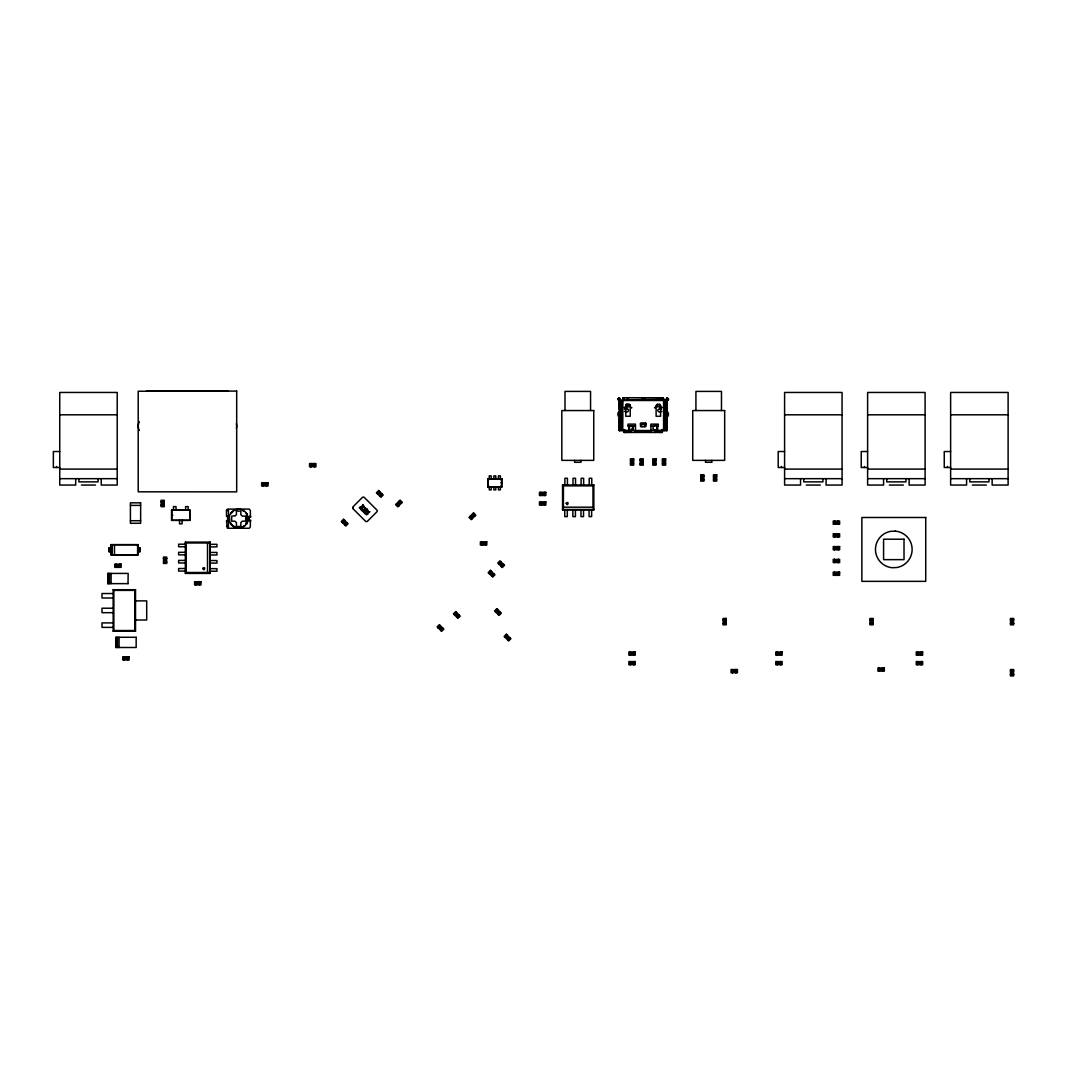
<?xml version="1.0" encoding="UTF-8"?>
<svg xmlns="http://www.w3.org/2000/svg" width="1067" height="1067" viewBox="0 0 1067 1067"><rect width="100%" height="100%" fill="white"/><g stroke="black" fill="none" stroke-linecap="round" stroke-linejoin="round"><path stroke-width="1.5" d="M619.233 418.971L619.233 430.521L667.128 430.521L667.128 400.498L668.662 399.231L667.395 397.791L665.208 400.498M621.141 400.498L618.913 397.751L617.726 399.258L619.233 400.498L667.128 400.498L667.128 409.501M619.394 427.253L619.353 430.521L619.233 419.051L619.233 430.521L619.353 400.498L619.394 403.459M667.128 400.498L667.115 409.421L666.315 404.94M667.115 419.024L666.648 430.521L667.128 418.971M619.287 409.381L619.233 400.498L619.487 409.381M667.102 419.064L667.008 430.521L667.008 400.498L666.542 409.381M666.355 423.986L666.542 419.091M399.125 504.064C398.404 501.517 398.524 504.264 399.632 503.517M653.844 463.278L654.538 463.318L653.778 463.358M870.912 622.821L872.232 622.875L871.005 623.075M1011.409 622.821L1012.183 622.901L1011.516 623.075M118.317 566.284C116.743 566.95 119.517 564.176 117.663 566.284M621.941 429.561L620.994 430.521L620.981 400.498M625.769 405.793C625.982 403.033 631.451 403.913 630.25 406.887L631.837 407.687L630.25 408.488L630.25 416.277L625.769 416.277L625.769 404.313M631.611 430.521L633.131 429.094L632.651 426.053M645.788 425.093L644.201 426.693M562.549 509.906L563.416 507.185L563.416 485.858L592.985 485.858L592.985 507.185L593.839 509.906L593.839 484.992L562.549 484.992L562.549 509.906L593.839 509.906M836.155 561.469L836.808 560.335L835.994 560.495M836.128 574.259C837.915 572.152 835.354 574.886 836.781 574.273M622.741 400.045L622.915 398.151L624.022 397.751L662.34 397.751L663.607 398.551M627.209 398.551L628.49 397.751L628.49 399.258M643.241 398.551L644.521 397.751L644.521 399.258M624.608 429.868C617.233 429.708 627.436 429.374 623.702 430.521M163.198 504.331L163.291 504.998M632.598 462.811L632.691 463.491M641.04 461.171L641.107 460.451M653.804 461.171L653.831 460.397M702.846 478.776L702.94 479.456M724.053 620.834L724.133 620.114M870.939 620.834L871.019 620.114M1011.449 620.834L1011.436 620.114M1012.596 673.57L1012.676 674.237M165.705 561.816L165.718 561.095M198.155 583.849C197.155 583.582 198.582 581.582 197.488 583.836M543.01 503.984C541.516 504.758 544.21 501.717 542.356 504.011M632.424 663.647C631.691 663.567 632.664 661.287 631.677 663.634M733.883 670.623C734.563 671.663 734.083 672.237 733.803 670.503M779.31 663.647C778.55 663.687 779.55 661.247 778.577 663.634M836.061 522.176C836.688 523.15 836.315 523.67 835.994 522.176M836.061 547.731C836.581 548.745 836.501 549.132 835.994 547.731M880.755 669.062C881.022 669.943 881.395 670.703 880.688 669.022M919.074 653.097C919.687 654.058 919.381 654.538 919.02 653.097M919.807 663.647C919.034 663.767 920.234 661.153 919.074 663.634M498.983 612.431L499.329 613.045L499.036 612.445M164.638 559.255L164.825 558.575L164.625 559.241M363.354 505.385L362.62 504.558M367.942 514.027L367.088 513.24M368.302 510.319L366.755 511.146M116.45 566.377L117.117 566.377M541.142 504.024L541.849 504.091M630.544 663.767L631.264 663.754M777.43 663.767L778.15 663.754M837.982 560.415L837.235 560.348M834.914 574.353L835.621 574.339M917.94 663.767L918.647 663.754M165.598 559.895C166.332 561.442 163.598 558.735 165.625 560.548M632.598 461.611C632.438 462.731 630.21 461.077 632.598 462.264M641.187 462.398C641.267 461.251 643.521 462.825 641.107 461.678M126.946 657.899L127.56 658.886L127.04 657.819M397.711 503.957L398.471 504.731M471.121 516.588L471.921 517.495M246.384 524.177L247.544 521.99M367.541 511.84L366.675 511.04M379.759 494.568C379.265 493.794 381.506 493.047 379.212 494.061M456.783 615.659C456.183 614.672 458.61 614.325 456.236 615.152M491.5 574.326C491.06 573.739 493.301 572.832 490.98 573.899M497.929 612.685C497.275 612.031 499.836 611.204 497.369 612.218M630.504 430.521L632.971 429.561M622.915 398.151L622.741 430.521M622.781 399.845L662.34 399.258L663.607 400.045M617.833 399.338L619.047 397.871M617.98 399.471L619.207 397.991M618.18 399.645L619.407 398.164M618.42 399.832L619.647 398.364M618.673 400.045L619.9 398.578M360.659 507.879C361.62 505.398 358.045 509.146 360.459 508.079M361.139 508.759C360.393 511.413 363.887 506.958 360.926 508.799C360.179 511.613 364.22 507.332 361.26 508.452M363.313 510.533C363.74 507.759 360.699 512.827 363.527 510.493C364.167 507.719 360.499 511.84 363.113 510.733M365.114 512.734L364.927 513.587L365.768 513.387M365.968 513.187C361.46 512.347 368.755 515.361 365.247 512.44M247.571 519.749L246.624 520.469A1.961 1.961 0 0 0 246.624 516.761L247.571 517.482M230.872 513.16L232.566 511.333M487.779 487.019L487.779 478.723L501.823 478.723L501.823 487.019L487.779 487.019L488.739 485.978M500.85 479.75L501.823 478.723M111.008 554.893L138.03 554.893L138.03 544.677L111.008 544.677L111.008 554.893L138.03 554.893M111.008 544.677L138.03 544.677M171.547 520.336L190.073 520.336L190.073 510.106L171.547 510.106L171.547 520.336L190.073 520.336M171.547 510.106L190.073 510.106M135.522 631.211L134.842 630.53L134.842 590.384L135.522 589.704L113.169 589.704L113.169 631.211L135.522 631.211L135.522 589.704M113.169 631.211L113.862 630.53L113.862 590.384L113.169 589.704M209.332 543.036L210.239 542.116L185.338 542.116L185.338 573.419L210.239 573.419L210.239 542.116M185.338 573.419L186.245 572.499L209.332 572.499L210.239 573.419M342.187 522.417L344.454 520.163M342.414 522.643L344.681 520.389M362.94 505.051L361.78 506.211M345.921 523.123L345.148 523.897M344.908 525.124L347.162 522.87M377.318 493.674L379.572 491.42M378.625 493.474L379.332 492.647M365.528 509.986L366.701 508.812M379.799 496.155L382.066 493.901M380.025 496.382L382.293 494.128M367.501 513.747L366.341 514.908M398.671 505.891L401.379 503.184M398.965 505.745L397.831 506.865L395.577 504.611L400.085 500.09L402.352 502.357L401.152 503.411M491.34 571.245L489.086 573.513L491.86 576.153L494.048 573.953L491.273 571.312M498.662 563.923L500.916 561.669M498.956 564.083L497.755 563.029L500.01 560.762L501.077 561.962M490.313 573.246L490.873 572.259L490.38 573.312M499.903 563.669L500.81 562.869L499.956 563.723M500.436 564.323L501.663 563.709L501.037 564.763M437.99 627.796L440.244 625.529M438.284 627.943L437.083 626.889L439.351 624.635L443.859 629.143L441.605 631.397L440.538 630.21M501.143 566.417L502.277 567.537L504.531 565.283L503.397 564.15M439.884 628.183C439.884 629.263 442.365 627.036 439.884 628.183M501.37 566.63L503.624 564.376M454.342 614.765L456.596 612.511M455.582 614.499L456.343 613.725M440.698 630.504L442.952 628.236M457.049 617.473L459.303 615.219M592.932 485.898L593.839 484.992M495.461 611.831L497.729 609.564M496.702 611.564L497.622 610.764L496.769 611.631M498.182 614.539L500.436 612.271M505.051 637.372L507.305 635.118M506.292 637.106L507.198 636.319L506.345 637.172M507.759 640.08L510.013 637.826M836.728 560.428L836.075 561.335M633.558 663.661L633.331 663.02L633.278 663.701M226.497 510.773L228.458 510.279L228.458 516.335L226.497 516.335L226.497 510.093L227.498 509.092L249.331 509.092L250.358 510.573L250.358 516.761L248.584 516.761L248.584 520.616L250.358 520.616L250.358 526.778L249.318 528.245L227.378 528.245L226.497 520.803L228.458 520.803L228.458 526.858L226.497 526.351M266.323 484.952L266.243 483.644L266.15 484.885M119.397 566.297L119.557 565.163L119.264 566.404M199.262 583.929L199.062 583.182L199.089 583.876M777.51 653.017L777.683 653.684L777.563 652.911M630.93 662.474L630.837 663.674M777.816 662.474L777.723 663.674M918.314 662.474L918.234 663.674M263.629 483.764L263.629 484.858M116.743 565.19L116.743 566.284M541.436 493.354L541.436 494.434M541.436 502.93L541.436 504.024M482.364 542.903L482.364 543.997M124.719 657.792L124.719 658.886M837.648 523.19L837.648 522.11M835.208 534.86L835.208 535.954M837.648 548.745L837.568 547.651M837.648 561.509L837.648 560.428M835.208 573.179L835.208 574.273M735.47 671.677L735.39 670.583M882.356 670.076L882.356 668.996M196.942 583.929L196.275 583.929M653.911 462.411C654.164 461.184 656.245 462.931 653.884 461.678M1011.556 621.994C1011.623 621.194 1014.037 622.354 1011.529 621.327M544.05 504.131L544.183 502.85L544.037 504.037M484.978 544.103L485.032 543.316L484.885 544.023M835.128 522.07L835.048 522.083M835.034 547.544L835.088 548.318L835.128 547.624M918.06 652.911L918.113 653.684L918.14 652.991M879.741 668.889L879.808 670.209L879.822 668.956M365.581 510.039L366.835 509.706L366.181 508.906L366.915 509.813L365.341 509.986L366.955 508.892M207.518 542.983L209.812 542.556L209.812 572.979L207.518 572.552L207.518 542.983L186.205 542.983L185.338 542.116M619.54 411.355C617.3 411.795 617.3 416.677 619.54 417.104M666.808 417.104C669.049 416.677 669.049 411.795 666.808 411.355M472.388 515.748L472.574 516.962L472.441 515.668M657.392 404.313L656.112 406.887L654.511 407.687L656.112 408.488L656.112 416.277L660.58 416.277L660.58 408.488L662.154 407.487L660.58 406.887L659.793 404.433L657.392 404.313L656.112 406.274L656.658 404.58L657.392 405.167C658.739 403.593 661.193 407.087 660.54 405.42L659.299 404.313M174.668 391.136L146.566 391.096L228.311 391.096L146.566 391.096M625.769 406.82L630.25 406.82M656.112 406.82L660.58 406.82M625.769 406.887L624.182 407.687L625.769 408.488M624.835 409.381C630.13 407.06 629.61 413.956 624.528 411.355M661.82 411.355C657.392 414.023 655.858 407.567 660.886 409.381L660.886 406.42M59.739 414.81L117.21 414.81M784.592 414.81L842.063 414.81M867.618 414.81L925.089 414.81M950.63 414.81L1008.115 414.81M640.56 423.506L645.788 423.506M640.56 423.812L645.788 423.812M640.56 424.079L645.788 424.079M645.788 424.279L640.56 424.413L645.788 424.453M635.452 432.442L635.452 424.132L628.036 424.132L628.036 426.053L635.452 425.92M650.91 425.92L658.312 425.92L658.312 424.132L650.91 424.132L650.91 432.442M628.036 426.053L632.918 426.133M658.312 426.053C653.578 422.785 650.99 428.881 654.738 430.521M631.931 426.24L633.104 426.373M632.064 426.52L633.158 426.52M632.077 426.693L633.184 426.693M632.077 428.601L633.184 428.601M632.024 429.094L633.131 429.094M653.391 429.561L655.845 430.521M661.7 429.561L665.368 430.521L665.368 400.498M631.624 429.961L632.718 429.961M653.631 429.961L654.738 429.961M661.74 429.868L664.408 429.561M621.728 430.161L624.542 430.014M661.807 430.014L664.621 430.161M621.581 430.321L624.288 430.321M631.291 430.268L632.398 430.268M653.964 430.268L655.058 430.268M664.781 430.321L662.66 430.521M635.452 431.015L650.91 431.015M635.452 431.481L650.91 431.481M624.022 431.868L630.877 431.868M635.452 431.868L650.91 431.868M655.471 431.868L662.34 431.868M624.022 432.175L630.877 432.175M635.452 432.175L650.91 432.175M655.471 432.175L662.34 432.175M59.739 451.528L53.35 451.528L53.35 467.493L59.739 467.493M784.592 451.528L778.203 451.528L778.203 467.493L784.592 467.493M867.618 451.528L861.229 451.528L861.229 467.493L867.618 467.493M950.63 451.528L944.255 451.528L944.255 467.493L950.63 467.493M630.464 460.05L633.665 460.05M640.053 460.05L643.241 460.05L643.148 463.892L640.053 463.892M652.817 460.05L656.018 460.05M662.394 460.05L665.595 460.05M640.147 460.37L640.053 458.783L643.241 458.783L643.241 460.37M641.107 460.744L642.201 460.744M653.884 460.744L654.965 460.744M640.147 463.571L640.053 465.159L643.241 465.159L643.241 463.571M630.464 463.892L633.665 463.892M652.817 463.892L656.018 463.892M662.394 463.892L665.595 463.892M310.83 466.666L314.658 466.666M59.739 469.093L117.21 469.093M784.592 469.093L842.063 469.093M867.618 469.093L925.089 469.093M950.63 469.093L1008.115 469.093M700.712 476.015L703.913 476.015M713.49 476.015L716.677 476.015M700.806 476.335L700.712 474.748L703.913 474.748L703.913 481.124L700.712 481.124L700.806 479.536M702.82 477.576C702.913 478.349 700.405 477.282 702.806 478.323M59.739 478.67L117.21 478.67M784.592 478.67L842.063 478.67M867.618 478.67L925.089 478.67M950.63 478.67L1008.115 478.67M700.712 479.857L703.913 479.857M713.49 479.857L716.677 479.857M500.85 482.871L501.823 482.871M81.465 485.058L95.483 485.058M806.319 485.058L820.336 485.058M889.344 485.058L903.362 485.058M972.37 485.058L986.375 485.058M161.064 501.57L164.265 501.57L164.171 505.398L161.064 505.398M161.157 501.89L161.064 500.29L164.265 500.29L164.265 501.89M163.198 503.784C160.877 502.437 162.971 504.518 163.171 503.117M161.157 505.078L161.064 506.678L164.265 506.678L164.265 505.078M130.414 505.398L140.631 505.398M563.416 507.185L592.985 507.185M562.976 509.466L593.412 509.466M171.547 515.214L172.827 515.214M250.358 515.534L250.758 517.188L248.904 517.188L248.904 520.216L250.758 520.216L250.358 521.71M130.414 520.723L140.631 520.723M834.514 521.136L838.342 521.136M834.514 536.914L838.342 536.914M185.338 544.197L178.629 544.197L178.629 546.744L185.338 546.744M210.239 544.317L216.948 544.317L216.948 546.878L210.239 546.878M111.008 547.864L108.781 547.864L108.781 551.706L111.008 551.706M138.03 547.864L140.257 547.864L140.257 551.706L138.03 551.706M139.177 549.785L140.257 549.785M185.338 552.306L178.629 552.306L178.629 554.867L185.338 554.867M210.239 552.439L216.948 552.439L216.948 554.987L210.239 554.987M166.692 558.334L163.491 558.334L163.584 562.176L166.692 562.176M163.491 558.655L163.491 557.067L166.692 557.067L166.599 558.655M834.514 559.455L838.342 559.455M185.338 560.415L178.629 560.415L178.629 562.976L185.338 562.976M210.239 560.548L216.948 560.548L216.948 563.096L210.239 563.096M165.625 561.482L164.531 561.482M163.491 561.856L163.491 563.456L166.692 563.456L166.599 561.856M834.834 562.562L833.234 562.562L833.234 559.361L834.834 559.455M838.022 562.562L839.622 562.562L839.622 559.361L838.022 559.455M185.338 568.524L178.629 568.524L178.629 571.085L185.338 571.085M210.239 568.658L216.948 568.658L216.948 571.205L210.239 571.205M128.173 583.636L107.74 583.636L107.74 573.419L128.173 573.419L128.013 583.636M113.862 590.384L134.842 590.384M113.169 593.532L101.992 593.532L101.992 598L113.169 598M135.522 600.881L146.699 600.881L146.699 620.02L135.522 620.02M113.169 608.217L101.992 608.217L101.992 612.685L113.169 612.685M723.066 619.714L726.267 619.714M869.952 619.714L873.153 619.714L873.059 623.541L869.952 623.541M1013.65 619.714L1010.462 619.714L1010.556 623.541L1013.65 623.541M870.058 620.034L869.952 618.433L873.153 618.433L873.153 620.034M1010.462 620.034L1010.462 618.433L1013.65 618.433L1013.557 620.034M724.133 620.487L725.227 620.407M871.019 620.487L872.112 620.407M1011.516 620.407L1012.61 620.407M724.133 621.994C724.44 621.167 726.494 622.408 724.133 621.327M871.019 621.994C871.312 621.207 873.38 622.381 871.019 621.327M113.169 622.901L101.992 622.901L101.992 627.383L113.169 627.383M870.058 623.221L869.952 624.822L873.153 624.822L873.153 623.221M1010.462 623.221L1010.462 624.822L1013.65 624.822L1013.557 623.221M723.066 623.541L726.267 623.541M113.862 630.53L134.842 630.53M630.144 661.633L633.985 661.633M777.029 661.633L780.871 661.633M917.54 661.633L921.368 661.633M630.464 664.741L628.876 664.741L628.876 661.54L630.464 661.633M633.665 664.741L635.252 664.741L635.252 661.54L633.665 661.633M777.35 664.741L775.762 664.741L775.762 661.54L777.35 661.633M780.551 664.741L782.138 664.741L782.138 661.54L780.551 661.633M917.86 664.741L916.26 664.741L916.26 661.54L917.86 661.633M921.048 664.741L922.648 664.741L922.648 661.54L921.048 661.633M1013.65 670.81L1010.462 670.81L1010.542 674.637L1013.65 674.637M1010.462 671.13L1010.462 669.529L1013.65 669.529L1013.557 671.13M1012.596 672.357C1013.237 673.77 1010.489 671.25 1012.583 673.024M1012.596 673.944L1011.503 673.944M1010.462 674.317L1010.462 675.918L1013.65 675.918L1013.557 674.317M642.161 426.693L640.56 425.093M498.556 613.538L499.303 612.965L498.529 613.418M836.808 534.9L836.048 535.914L836.848 534.954M836.808 573.219L836.101 573.392L836.848 573.272M543.036 493.381L542.276 494.394L543.076 493.447M380.332 495.341L381.306 494.474L380.319 495.221M508.052 639.04L508.519 638.399L508.052 638.92M562.549 484.992L563.456 485.898M472.628 513.774L474.895 516.028M469.92 516.481L472.174 518.735M500.85 561.735L503.571 564.443M498.729 563.856L501.437 566.564M399.191 500.997L401.445 503.251M396.484 503.704L398.738 505.971M438.057 627.729L440.764 630.437M500.85 485.978L501.823 487.019M487.779 478.723L488.739 479.75M667.142 397.991L668.369 399.471M666.942 398.164L668.169 399.645M666.702 398.364L667.929 399.832M666.448 398.578L667.675 400.045M245.957 512.6L247.277 514.707M246.624 514.627L247.584 519.522L245.957 523.884A8.989 8.989 0 0 0 247.504 517.175M659.139 398.551L657.859 397.751L657.859 399.258M643.108 398.551L641.841 397.751L641.841 399.258M619.287 419.091L619.353 430.521M1013.557 619.714L1013.557 623.541M1013.557 670.81L1013.557 674.637M992.15 478.67L992.15 485.058L1008.115 485.058L1008.115 392.456L950.63 392.456L950.63 485.058L966.595 485.058L966.595 478.67M988.949 478.67L988.949 481.871L969.796 481.871L969.796 478.67M947.443 466.426L947.443 467.493M921.368 651.964L921.368 655.165M921.368 661.54L921.368 664.741L917.54 664.648L917.54 661.54M917.54 651.964L917.54 655.165M909.124 478.67L909.124 485.058L925.089 485.058L925.089 392.456L867.618 392.456L867.618 485.058L883.583 485.058L883.583 478.67M905.936 478.67L905.936 481.871L886.77 481.871L886.77 478.67M883.049 667.929L883.049 671.13M879.221 667.929L879.221 671.13M870.058 619.714L870.058 623.541M864.417 466.426L864.417 467.493M838.342 521.043L838.342 524.244M838.342 533.82L838.342 537.008M838.342 546.584L838.342 549.785M838.342 559.361L838.342 562.562L834.514 562.469L834.514 559.361M838.342 572.139L838.342 575.326M838.022 521.136L839.622 521.043L839.622 524.244L833.234 524.244L833.234 521.043L834.834 521.136M838.022 536.914L839.622 537.008L839.622 533.82L833.234 533.82L833.234 537.008L834.834 536.914M834.514 521.043L834.514 524.244M834.514 533.82L834.514 537.008M834.514 546.584L834.514 549.785M834.514 572.139L834.514 575.326M826.098 478.67L826.098 485.058L842.063 485.058L842.063 392.456L784.592 392.456L784.592 485.058L800.557 485.058L800.557 478.67M822.91 478.67L822.91 481.871L803.744 481.871L803.744 478.67M781.391 466.426L781.391 467.493M780.871 651.964L780.871 655.165M780.871 661.54L780.871 664.741L777.029 664.648L777.029 661.54M780.177 653.031L780.084 654.231L780.084 653.031M777.029 651.964L777.029 655.165M736.163 672.717L736.163 669.529L732.335 669.623L732.335 672.717M735.843 672.717L735.843 669.529L737.444 669.529L737.444 672.717L731.055 672.717L731.055 669.529L732.656 669.529L732.656 672.717M721.479 410.555L721.479 391.402L695.924 391.402L695.924 410.555M711.889 460.37L711.889 462.291L705.514 462.291L705.514 460.37M700.806 476.015L700.806 479.857M666.648 400.498L666.648 430.521M666.101 400.498L666.101 430.521M664.528 400.498L664.528 430.521M663.567 398.351L663.607 430.521M663.234 397.991L663.447 399.658M662.98 397.858L662.98 399.365M662.66 397.791L662.66 399.285M662.34 397.751L662.34 399.258M662.34 430.521L662.34 432.442L624.022 432.442L624.022 430.521M661.86 430.521L661.86 432.442M661.313 430.521L661.313 432.442M660.58 430.521L660.58 432.442M660.553 406.42L660.553 409.381M660.166 406.42L660.166 409.381M659.753 406.42L659.753 409.381M659.726 430.521L659.726 432.442M658.819 430.521L658.819 432.442M657.592 426.053L657.592 430.521M657.325 426.053L657.325 430.521M657.085 426.053L657.085 430.521M656.859 426.053L656.859 430.521M655.471 431.481L655.471 432.442M655.325 430.521L655.325 432.442M640.147 460.05L640.147 463.892M633.985 651.964L633.985 655.165M633.985 661.54L633.985 664.741L630.144 664.648L630.144 661.54M633.291 653.031L633.198 654.231L633.198 653.031M631.024 430.521L631.024 432.442M630.877 431.481L630.877 432.442M630.144 651.964L630.144 655.165M629.49 426.053L629.49 430.521M629.263 426.053L629.263 430.521M629.023 426.053L629.023 430.521M628.97 404.313L630.25 406.274L629.703 404.593L628.97 405.167C626.422 404.126 625.062 407.434 625.916 405.113L626.809 404.34L627.049 405.167L627.049 404.313M628.756 426.053L628.756 430.521M627.529 430.521L627.529 432.442M626.596 406.42L626.596 409.381M626.622 430.521L626.622 432.442M626.182 406.42L626.182 409.381M625.769 430.521L625.769 432.442M625.462 406.42L625.462 409.381M625.049 430.521L625.049 432.442M624.488 430.521L624.488 432.442M624.142 430.521L624.142 432.442M624.022 397.751L624.022 399.258M623.688 397.791L623.688 399.285M623.381 397.858L623.381 399.365M623.115 397.991L623.115 399.485M621.834 400.498L621.834 430.521M620.26 400.498L620.26 430.521M619.7 400.498L619.7 430.521M591.772 484.992L591.772 478.283L589.211 478.283L589.211 484.992M591.638 509.906L591.638 516.601L589.077 516.601L589.077 509.906M590.558 410.555L590.558 391.402L565.003 391.402L565.003 410.555M583.649 484.992L583.649 478.283L581.102 478.283L581.102 484.992M583.529 509.906L583.529 516.601L580.968 516.601L580.968 509.906M580.968 460.37L580.968 462.291L574.593 462.291L574.593 460.37M575.54 484.992L575.54 478.283L572.992 478.283L572.992 484.992M575.42 509.906L575.42 516.601L572.859 516.601L572.859 509.906M567.431 484.992L567.431 478.283L564.883 478.283L564.883 484.992M567.311 509.906L567.311 516.601L564.75 516.601L564.75 509.906M544.57 492.3L544.57 495.501M544.57 501.89L544.57 505.078M540.742 492.3L540.742 495.501M540.742 501.89L540.742 505.078M500.37 478.723L500.37 475.869L498.422 475.869L498.422 478.723M500.37 487.019L500.37 489.873L498.422 489.873L498.422 487.019M495.768 478.723L495.768 475.869L493.834 475.869L493.834 478.723M495.768 487.019L495.768 489.873L493.834 489.873L493.834 487.019M491.167 478.723L491.167 475.869L489.233 475.869L489.233 478.723M491.167 487.019L491.167 489.873L489.233 489.873L489.233 487.019M485.498 541.863L485.498 545.064M481.67 541.863L481.67 545.064M314.658 463.571L314.658 466.759M314.338 463.571L314.338 466.759L315.939 466.759L315.939 463.571L309.55 463.571L309.55 466.759L311.151 466.759L311.151 463.571M310.83 463.571L310.83 466.759M266.763 482.724L266.763 485.925M262.935 482.724L262.935 485.925M246.624 513.654L246.624 523.737M227.578 516.335L227.578 520.803M199.702 581.715L199.702 584.903M196.648 583.849L196.648 582.635L196.568 583.849M195.875 581.715L195.875 584.903M189.766 510.413L189.766 520.029M188.152 510.106L188.152 506.598L185.605 506.598L185.605 510.106M186.205 542.983L186.205 572.552M182.084 520.336L182.084 523.844L179.536 523.844L179.536 520.336M176.015 510.106L176.015 506.598L173.468 506.598L173.468 510.106M171.854 510.413L171.854 520.029M166.599 558.334L166.599 562.176M161.157 501.57L161.157 505.398M139.63 547.864L139.63 551.706M137.603 545.104L137.603 554.467M127.867 656.752L127.867 659.953M127.547 656.752L127.547 659.953M124.346 656.752L124.346 659.953M124.025 656.752L124.025 659.953M119.877 564.15L119.877 567.351M119.077 637.279L119.077 647.496M117.477 637.279L117.477 647.496M116.263 637.279L116.263 647.496M116.05 564.15L116.05 567.351M114.489 545.104L114.489 554.467M112.275 545.104L112.275 554.467M111.435 545.104L111.435 554.467M111.101 573.419L111.101 583.636M110.368 547.864L110.368 551.706M109.421 547.864L109.421 551.706M109.501 573.419L109.501 583.636M108.274 573.419L108.274 583.636M107.994 573.419L107.994 583.636M101.245 478.67L101.245 485.058L117.21 485.058L117.21 392.456L59.739 392.456L59.739 485.058L75.704 485.058L75.704 478.67M98.057 478.67L98.057 481.871L78.891 481.871L78.891 478.67M56.538 466.426L56.538 467.493M244.356 525.604A8.989 8.989 0 0 1 240.128 527.538M235.487 527.098A8.989 8.989 0 0 1 230.445 522.417M229.765 520.176A8.989 8.989 0 0 1 229.672 517.828M231.299 513.454A8.989 8.989 0 0 1 232.899 511.733M234.887 510.493A8.989 8.989 0 0 1 237.127 509.799M241.769 510.239A8.989 8.989 0 0 1 243.836 511.333M236.34 423.719A8.683 8.683 0 0 1 236.434 428.214M139.364 430.454A8.683 8.683 0 0 1 139.364 421.772M162.544 502.144L163.304 502.29L162.544 502.144M365.141 508.599C363.14 509.706 365.861 506.518 365.141 508.599M631.944 460.624L632.704 460.784L631.944 460.624M641.774 463.238L641.68 463.251M663.874 460.624L664.634 460.784L663.874 460.624M702.193 476.589L702.873 476.962L702.286 476.562M714.957 476.589L715.73 476.749L714.957 476.589M724.786 622.901L724.013 622.928L724.786 622.901M1011.929 671.383L1012.57 671.81L1012.023 671.356M362.767 507.132C363.34 508.105 365.407 505.598 363.38 506.265A1.774 1.774 0 0 0 362.887 506.812L362.767 507.132M343.547 521.403L344.401 521.643L343.574 521.31M441.618 629.143C439.764 630.384 443.005 627.356 441.618 629.143M457.956 616.112C456.022 617.233 459.384 614.552 457.956 616.112M492.701 574.86L492.621 574.86M502.277 565.283C500.463 566.537 503.584 563.523 502.277 565.283M399.351 502.33L400.405 502.957L399.351 502.33M472.801 515.108L472.761 515.241M343.147 521.87L343.654 522.323L343.187 521.75M353.11 507.772L352.817 508.532L365.794 521.51L367.208 521.51L377.171 511.546L377.171 510.306L364.007 497.142L362.673 497.142L352.817 506.998L353.11 507.772M344.121 522.75C344.548 524.07 344.388 520.883 345.268 522.47L344.041 522.897M508.079 637.426C506.278 637.639 508.172 638.84 506.945 637.759L508.172 637.426M364.834 507.825L365.688 508.119L364.861 507.745M162.064 502.104L161.984 502.237M631.464 460.584L631.464 460.584M663.394 460.584L663.314 460.717M701.713 476.549L701.726 476.496M714.49 476.549L714.503 476.496M1012.65 622.955L1012.65 623.008M1011.463 671.343L1011.463 671.343M165.665 558.948L165.025 558.761L165.665 558.948M369.715 511.813C367.061 514.574 368.849 510.64 369.715 511.813M641.08 463.185L641.774 463.558L641.107 463.105M126.386 658.032C126.426 660.566 125.186 656.792 126.386 658.032M265.296 484.005L264.469 484.952L265.296 484.005M313.191 464.839L312.364 465.786L313.191 465.786L312.458 464.652L313.191 464.839M484.031 543.143C483.911 545.757 482.871 541.809 484.018 543.196M631.624 653.831C633.211 655.111 630.65 652.337 632.358 653.031L631.717 653.804M778.51 653.831C779.577 655.178 778.657 651.297 778.603 653.804M164.505 560.135L164.505 560.135M362.887 507.158L363.794 507.052L362.887 507.158M663.407 461.851C663.114 462.571 664.914 460.531 664.528 462.264L663.447 461.744M714.49 477.816C714.156 478.376 716.144 476.642 715.624 478.229L714.503 477.763M1011.463 672.61L1011.503 672.503M314.485 465.425C313.711 466.519 314.125 463.105 314.405 465.425M630.33 653.217L631.171 653.084L630.357 653.151M630.464 653.871L631.104 654.058L630.477 653.831M732.642 671.436L733.336 670.61L732.642 671.436M777.35 653.871L777.99 654.058L777.363 653.831M780.564 662.78L779.924 663.701L780.551 662.74M834.821 522.95L835.474 523.137L834.741 523.057M834.821 548.505L835.474 548.678L834.834 548.451M834.701 560.615C835.194 563.043 835.381 559.815 834.781 560.642M838.035 535.06L838.142 535.821L838.035 535.007M838.035 573.379L838.035 573.326M838.169 573.993L837.342 574.246L838.088 573.993M917.847 653.871L918.5 654.058L917.86 653.831M921.061 662.78L921.154 663.554L921.048 662.74M202.783 568.391C204.17 572.699 206.144 565.337 202.783 568.391M566.19 503.237C567.577 507.559 569.551 500.196 566.19 503.237M264.523 483.898L264.629 483.738M542.329 503.05L542.369 502.97M359.432 507.799C360.526 510.213 361.806 504.771 359.432 507.799M363.407 511.773C364.234 514.241 366.101 508.906 363.5 511.573C364.074 514.014 365.808 509.106 363.527 511.827M664.541 462.771L664.581 463.545L664.581 462.758M715.637 478.736L715.664 479.51L715.637 478.736M543.023 494.368L542.356 494.434L543.063 494.354M836.795 535.874L836.128 535.954L836.835 535.861M921.101 663.461L920.341 663.621L921.074 663.514M311.177 464.638L311.524 465.705L311.217 464.612M921.021 654.071L920.594 653.031L921.008 654.098M439.711 626.542L439.231 627.529L439.711 626.542M543.556 494.354L544.33 494.381L543.556 494.354M837.328 535.861L838.102 535.887L837.328 535.861M124.386 658.899L125.159 658.926L124.426 658.886M263.282 484.871L264.056 484.898L263.336 484.858M311.191 465.719L311.964 465.745L311.231 465.705M482.017 544.01L482.791 544.037L482.071 543.997M541.089 494.448L541.863 494.488L541.142 494.434M633.638 652.977L632.864 653.017L633.638 652.977M735.817 670.543L735.043 670.583L735.817 670.543M780.524 652.977L779.75 653.017L780.524 652.977M837.995 522.056L837.222 522.056L837.995 522.056M834.874 535.967L835.634 535.994L834.914 535.954M837.995 547.611L837.235 547.571L837.982 547.638M882.702 668.942L881.916 668.942L882.702 668.942M921.021 652.977L920.247 652.951L921.008 653.017M162.211 505.011L163.198 504.624L162.197 505.038M631.597 463.505L632.598 463.198L631.517 463.505M663.541 463.505L664.528 463.105L663.527 463.478M701.859 479.47L702.846 479.07L701.846 479.496M714.623 479.47L715.624 479.163L714.543 479.47M235.153 515.721L231.699 516.161L231.699 521.176L234.833 521.176L236.421 522.63L236.421 526.511L240.835 526.511L240.835 522.617L242.409 521.149L245.703 521.149L245.703 516.135L242.409 516.135L240.835 514.721L240.835 511.106L236.421 511.106L236.421 514.721L235.153 515.721M343.547 519.256L341.293 521.51L345.801 526.031L348.069 523.764L343.547 519.256M378.678 490.513L376.411 492.767L380.932 497.289L383.186 495.035L378.678 490.513M473.535 512.867L469.013 517.388L471.281 519.642L475.789 515.121L473.535 512.867M490.433 570.352L488.179 572.606L489.313 573.726L491.567 571.472L490.433 570.352M455.689 611.604L453.435 613.858L457.956 618.38L460.21 616.112L455.689 611.604M493.821 573.726L491.567 575.993L492.687 577.114L494.955 574.86L493.821 573.726M496.822 608.67L494.568 610.924L499.076 615.432L501.343 613.178L496.822 608.67M506.398 634.211L504.144 636.466L508.666 640.987L510.92 638.72L506.398 634.211M895.373 531.126L890.585 531.353A18.366 18.366 0 0 0 892.225 567.724L897.014 567.497A18.366 18.366 0 0 0 895.373 531.126M236.687 391.082L138.203 391.242L138.203 491.82L236.687 491.86L236.687 391.082M593.745 410.555L561.816 410.555L561.816 460.37L593.745 460.37L593.745 410.555M724.666 410.555L692.736 410.555L692.736 460.37L724.666 460.37L724.666 410.555M645.788 423.172L640.56 423.172L640.56 426.693L645.788 426.693L645.788 423.172M633.665 458.783L630.464 458.783L630.464 465.159L633.665 465.159L633.665 458.783M656.018 458.783L652.817 458.783L652.817 465.159L656.018 465.159L656.018 458.783M665.595 458.783L662.394 458.783L662.394 465.159L665.595 465.159L665.595 458.783M716.677 474.748L713.49 474.748L713.49 481.124L716.677 481.124L716.677 474.748M501.583 478.963L488.006 478.963L488.006 486.779L501.583 486.779L501.583 478.963M268.044 482.724L261.655 482.724L261.655 485.925L268.044 485.925L268.044 482.724M545.851 492.3L539.462 492.3L539.462 495.501L545.851 495.501L545.851 492.3M545.851 501.89L539.462 501.89L539.462 505.078L545.851 505.078L545.851 501.89M140.631 502.837L130.414 502.837L130.414 523.283L140.631 523.283L140.631 502.837M925.729 517.495L861.869 517.495L861.869 581.355L925.729 581.355L925.729 517.495M904.016 539.208L883.583 539.208L883.583 559.642L904.016 559.642L904.016 539.208M486.779 541.863L480.39 541.863L480.39 545.064L486.779 545.064L486.779 541.863M839.622 546.584L833.234 546.584L833.234 549.785L839.622 549.785L839.622 546.584M121.158 564.15L114.769 564.15L114.769 567.351L121.158 567.351L121.158 564.15M839.622 572.139L833.234 572.139L833.234 575.326L839.622 575.326L839.622 572.139M200.983 581.715L194.594 581.715L194.594 584.903L200.983 584.903L200.983 581.715M726.267 618.433L723.066 618.433L723.066 624.822L726.267 624.822L726.267 618.433M136.163 637.279L115.729 637.279L115.729 647.496L136.163 647.496L136.163 637.279M635.252 651.964L628.876 651.964L628.876 655.165L635.252 655.165L635.252 651.964M782.138 651.964L775.762 651.964L775.762 655.165L782.138 655.165L782.138 651.964M922.648 651.964L916.26 651.964L916.26 655.165L922.648 655.165L922.648 651.964M129.134 656.752L122.745 656.752L122.745 659.953L129.134 659.953L129.134 656.752M884.33 667.929L877.941 667.929L877.941 671.13L884.33 671.13L884.33 667.929M667.088 409.395L667.008 400.498L667.062 409.381M233.113 526.431A9.51 9.51 0 0 0 248.104 519.562A9.51 9.51 0 0 0 234.673 510.013A9.51 9.51 0 0 0 233.113 526.431"/></g></svg>
